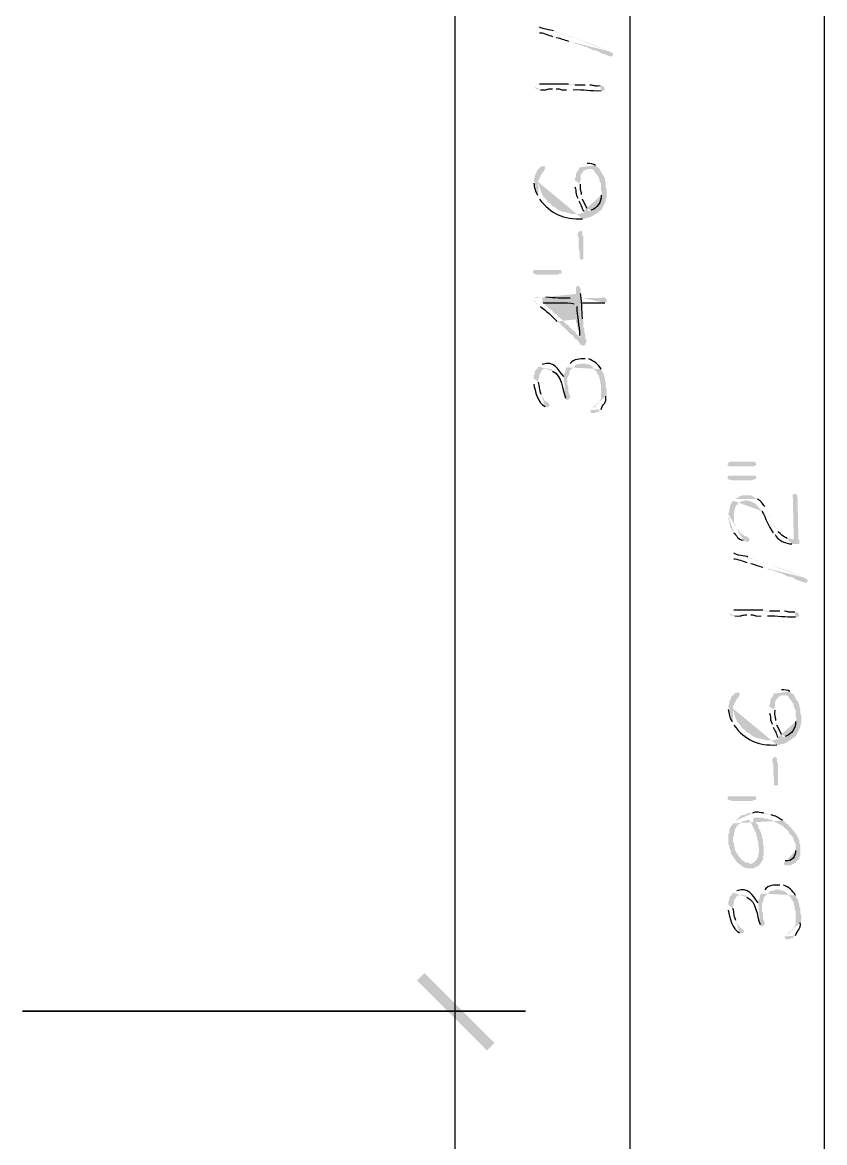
# Model space of a CAD drawing. Header units: inches. Extents: x -167 to 6071, y -6287 to -2731.
# Drawn here: x 1699.9 to 1745.7, y -5840.1 to -5776.1 of the extents above; entities that cross this region are included whole.
import ezdxf

# ---------------------------------------------------------------- set-up
doc = ezdxf.new("R2010")
doc.units = ezdxf.units.IN
doc.header["$LTSCALE"] = 96
doc.header["$MEASUREMENT"] = 0
doc.layers.add('PDF_Geometry', color=7, linetype='Continuous', true_color=0x4a4a4a)
doc.layers.add('PDF_Solid Fills', color=7, linetype='Continuous')

msp = doc.modelspace()

# ---------------------------------------------------------------- hatches: boundary and pattern name
at = {"layer": 'PDF_Solid Fills', "true_color": 0x4a4a4a, "transparency": 33554559}
h = msp.add_hatch(color=251, dxfattribs=at)
h.paths.add_polyline_path([(1729.13, -5776.575), (1729.183, -5776.629), (1729.29, -5776.682), (1729.397, -5776.735)], flags=0)
h.paths.add_polyline_path([(1730.143, -5776.949), (1730.25, -5776.949), (1730.357, -5777.002)], flags=0)
h.paths.add_polyline_path([(1731.05, -5777.215), (1731.157, -5777.215), (1731.263, -5777.269), (1731.477, -5777.375), (1731.583, -5777.375), (1731.69, -5777.429), (1731.85, -5777.482), (1731.957, -5777.535), (1732.063, -5777.535), (1732.17, -5777.589), (1732.383, -5777.695), (1732.49, -5777.749), (1732.597, -5777.749), (1732.757, -5777.802), (1732.917, -5777.909), (1733.237, -5778.015), (1733.343, -5778.069), (1733.45, -5778.069), (1733.45, -5778.122), (1733.557, -5778.069), (1733.61, -5777.962), (1733.557, -5777.909), (1733.557, -5777.855), (1733.45, -5777.855), (1733.397, -5777.802)], flags=0)
h.paths.add_polyline_path([(1733.397, -5777.802, 0.021662), (1731.423, -5777.055)], flags=0)
h.paths.add_polyline_path([(1731.423, -5777.055), (1731.317, -5777.002), (1731.157, -5776.949), (1731.05, -5776.949), (1730.837, -5776.842), (1730.73, -5776.842), (1730.623, -5776.789), (1730.517, -5776.735), (1730.41, -5776.735), (1730.303, -5776.682), (1730.197, -5776.629)], flags=0)
h.paths.add_polyline_path([(1729.397, -5776.415), (1729.29, -5776.415), (1729.183, -5776.469)], flags=0)
h = msp.add_hatch(color=251, dxfattribs=at)
h.paths.add_polyline_path([(1729.13, -5779.829), (1729.183, -5779.935), (1729.343, -5779.989), (1729.45, -5779.989)], flags=0)
h.paths.add_polyline_path([(1730.143, -5779.935), (1730.357, -5779.935)], flags=0)
h.paths.add_polyline_path([(1730.943, -5779.989), (1731.317, -5779.989)], flags=0)
h.paths.add_polyline_path([(1732.917, -5780.042), (1733.077, -5780.042), (1733.13, -5779.935), (1733.077, -5779.829), (1733.023, -5779.775), (1732.863, -5779.775)], flags=0)
h.paths.add_polyline_path([(1732.277, -5779.722), (1732.01, -5779.722)], flags=0)
h.paths.add_polyline_path([(1731.423, -5779.722), (1731.157, -5779.722), (1731.05, -5779.669)], flags=0)
h.paths.add_polyline_path([(1729.397, -5779.669), (1729.29, -5779.669), (1729.183, -5779.722)], flags=0)
h = msp.add_hatch(color=251, dxfattribs=at)
h.paths.add_polyline_path([(1729.077, -5785.269), (1729.077, -5785.322)], flags=0)
h.paths.add_polyline_path([(1729.29, -5786.015), (1729.343, -5786.122), (1729.343, -5785.162), (1729.397, -5785.055), (1729.45, -5784.949), (1729.557, -5784.735), (1729.663, -5784.629), (1729.663, -5784.575), (1729.717, -5784.522), (1729.717, -5784.362), (1729.503, -5784.362), (1729.45, -5784.415), (1729.237, -5784.629), (1729.237, -5784.682), (1729.13, -5784.895), (1729.13, -5785.002), (1729.077, -5785.109)], flags=0)
h = msp.add_hatch(color=251, dxfattribs=at)
h.paths.add_polyline_path([(1731.423, -5785.322), (1731.423, -5785.535)], flags=0)
h.paths.add_polyline_path([(1731.583, -5786.175), (1731.583, -5786.229), (1731.637, -5786.335)], flags=0)
h.paths.add_polyline_path([(1731.903, -5786.922), (1731.957, -5787.029), (1731.957, -5787.349), (1732.117, -5787.295), (1732.223, -5787.295), (1732.33, -5787.242), (1732.543, -5787.135), (1732.597, -5787.082), (1732.703, -5787.029), (1732.81, -5786.922), (1732.917, -5786.869), (1732.97, -5786.762), (1732.97, -5785.855), (1732.917, -5786.015)], flags=0)
h.paths.add_polyline_path([(1732.33, -5786.869), (1732.223, -5786.922), (1732.17, -5786.869), (1732.117, -5786.762)], flags=0)
h.paths.add_polyline_path([(1731.85, -5786.229), (1731.85, -5786.122), (1731.797, -5785.962)], flags=0)
h.paths.add_polyline_path([(1731.743, -5785.375), (1731.69, -5785.269), (1731.69, -5784.415), (1731.637, -5784.522), (1731.583, -5784.629), (1731.53, -5784.682), (1731.477, -5784.789), (1731.477, -5784.949), (1731.423, -5785.055), (1731.423, -5785.162)], flags=0)
h = msp.add_hatch(color=251, dxfattribs=at)
h.paths.add_polyline_path([(1731.69, -5784.415), (1731.69, -5785.269), (1731.743, -5785.162), (1731.743, -5784.895), (1731.797, -5784.789), (1731.85, -5784.735), (1731.903, -5784.629), (1732.01, -5784.575), (1732.117, -5784.522), (1732.383, -5784.522), (1732.49, -5784.575), (1732.543, -5784.682), (1732.65, -5784.789), (1732.703, -5784.895), (1732.757, -5784.949), (1732.81, -5785.055), (1732.81, -5785.162), (1732.863, -5785.269), (1732.917, -5785.375), (1732.917, -5785.749), (1732.97, -5785.855), (1732.97, -5786.762), (1733.023, -5786.655), (1733.183, -5786.335), (1733.183, -5786.229), (1733.237, -5786.122), (1733.237, -5785.695), (1733.183, -5785.535), (1733.183, -5785.322), (1733.13, -5785.162), (1733.13, -5785.055), (1733.023, -5784.842), (1732.97, -5784.789), (1732.917, -5784.682), (1732.863, -5784.575), (1732.81, -5784.469), (1732.703, -5784.415), (1732.597, -5784.309)], flags=0)
h.paths.add_polyline_path([(1732.117, -5784.202), (1732.01, -5784.255), (1731.903, -5784.255), (1731.797, -5784.309)], flags=0)
h = msp.add_hatch(color=251, dxfattribs=at)
h.paths.add_polyline_path([(1729.343, -5786.122), (1729.397, -5786.229)], flags=0)
h.paths.add_polyline_path([(1731.85, -5787.349), (1731.957, -5787.349), (1731.957, -5787.029), (1731.797, -5787.029), (1731.69, -5787.082), (1731.21, -5787.082), (1731.103, -5787.029), (1730.997, -5787.029), (1730.89, -5786.975), (1730.73, -5786.975), (1730.623, -5786.922), (1730.41, -5786.815), (1730.303, -5786.709), (1730.197, -5786.655), (1730.09, -5786.602), (1730.037, -5786.495), (1729.93, -5786.442), (1729.823, -5786.335), (1729.77, -5786.229), (1729.61, -5786.069), (1729.557, -5785.962), (1729.503, -5785.855), (1729.45, -5785.695), (1729.397, -5785.589), (1729.397, -5785.482), (1729.343, -5785.375), (1729.343, -5785.269)], flags=0)
for points in [[(1731.583, -5788.202), (1731.583, -5788.309), (1731.637, -5788.415), (1731.637, -5789.109), (1731.69, -5789.215), (1731.69, -5789.642), (1731.797, -5789.695), (1731.903, -5789.642), (1731.903, -5788.362), (1731.85, -5788.309), (1731.85, -5788.149), (1731.797, -5788.042), (1731.743, -5788.042), (1731.637, -5788.095)], [(1729.29, -5790.282), (1730.623, -5790.282), (1730.677, -5790.389), (1730.623, -5790.495), (1730.517, -5790.495), (1730.463, -5790.549), (1729.29, -5790.549), (1729.13, -5790.495), (1729.077, -5790.495), (1729.023, -5790.389), (1729.077, -5790.282)], [(1740.117, -5801.375), (1740.223, -5801.482), (1741.61, -5801.482), (1741.717, -5801.429), (1741.77, -5801.375), (1741.717, -5801.269), (1741.663, -5801.215), (1740.277, -5801.215), (1740.17, -5801.269)], [(1740.117, -5802.122), (1740.17, -5802.229), (1740.223, -5802.229), (1740.383, -5802.282), (1741.557, -5802.282), (1741.61, -5802.229), (1741.717, -5802.229), (1741.77, -5802.122), (1741.717, -5802.015), (1740.17, -5802.015)], [(1743.85, -5803.189), (1743.903, -5805.642), (1743.903, -5805.909), (1744.223, -5805.909), (1744.223, -5805.695), (1744.17, -5805.642), (1744.117, -5803.242), (1744.117, -5803.189), (1744.063, -5803.082), (1744.01, -5803.029), (1743.903, -5803.082), (1743.85, -5803.082)], [(1742.677, -5818.229), (1742.677, -5818.335), (1742.73, -5818.442), (1742.73, -5819.135), (1742.783, -5819.242), (1742.783, -5819.669), (1742.89, -5819.722), (1742.997, -5819.669), (1742.997, -5818.389), (1742.943, -5818.335), (1742.943, -5818.175), (1742.89, -5818.069), (1742.837, -5818.069), (1742.73, -5818.122)], [(1740.383, -5820.309), (1741.717, -5820.309), (1741.77, -5820.415), (1741.717, -5820.522), (1741.61, -5820.522), (1741.557, -5820.575), (1740.383, -5820.575), (1740.223, -5820.522), (1740.17, -5820.522), (1740.117, -5820.415), (1740.17, -5820.309)], [(1741.557, -5822.015), (1741.77, -5822.442), (1741.77, -5822.549), (1741.823, -5822.655), (1741.823, -5822.762), (1741.877, -5822.922), (1741.877, -5823.135), (1741.93, -5823.242), (1741.93, -5824.255), (1741.983, -5824.149), (1742.037, -5824.095), (1742.09, -5823.989), (1742.143, -5823.935), (1742.143, -5823.775), (1742.197, -5823.669), (1742.197, -5823.135), (1742.143, -5823.029), (1742.143, -5822.762), (1742.09, -5822.655), (1742.09, -5822.549), (1742.037, -5822.442), (1742.037, -5822.389), (1741.93, -5822.175), (1741.877, -5822.069), (1741.877, -5821.962), (1741.77, -5821.855), (1741.663, -5821.642), (1741.61, -5821.589)], [(1740.17, -5822.762), (1740.17, -5823.029), (1740.223, -5823.135), (1740.223, -5823.242), (1740.33, -5823.455), (1740.33, -5823.615), (1740.437, -5823.722), (1740.49, -5823.829), (1740.543, -5823.882), (1740.597, -5823.989), (1740.757, -5824.149), (1740.863, -5824.202), (1740.97, -5824.309), (1741.077, -5824.362), (1741.237, -5824.415), (1741.61, -5824.415), (1741.717, -5824.362), (1741.93, -5824.255), (1741.93, -5823.349), (1741.93, -5823.509), (1741.877, -5823.615), (1741.877, -5823.722), (1741.823, -5823.829), (1741.77, -5823.935), (1741.61, -5824.095), (1741.503, -5824.149), (1741.397, -5824.149), (1741.29, -5824.095), (1741.183, -5824.095), (1741.023, -5823.989), (1740.917, -5823.935), (1740.863, -5823.829), (1740.757, -5823.722), (1740.703, -5823.615), (1740.65, -5823.562), (1740.597, -5823.455), (1740.543, -5823.349), (1740.543, -5823.242), (1740.49, -5823.135), (1740.49, -5822.975), (1740.437, -5822.869), (1740.437, -5821.855), (1740.383, -5821.962), (1740.33, -5822.015), (1740.223, -5822.229), (1740.223, -5822.389), (1740.17, -5822.495), (1740.17, -5822.602)]]:
    msp.add_hatch(color=251, dxfattribs=at).paths.add_polyline_path(points)
h = msp.add_hatch(color=251, dxfattribs=at)
h.paths.add_polyline_path([(1729.077, -5791.989), (1729.13, -5792.095), (1729.237, -5792.149), (1729.237, -5792.202), (1729.343, -5792.255), (1729.45, -5792.362)], flags=0)
h.paths.add_polyline_path([(1730.41, -5793.215), (1730.517, -5793.269), (1730.623, -5793.375), (1730.677, -5793.482), (1730.783, -5793.535), (1730.943, -5793.695), (1731.05, -5793.802), (1731.103, -5793.855), (1731.21, -5793.962), (1731.317, -5794.015), (1731.37, -5794.122), (1731.477, -5794.229), (1731.583, -5794.282), (1731.637, -5794.389), (1731.69, -5794.442), (1731.743, -5794.549), (1731.797, -5794.549), (1731.903, -5794.602), (1732.01, -5794.549), (1732.063, -5794.389), (1732.063, -5794.229), (1732.01, -5794.175), (1732.01, -5793.962), (1731.957, -5793.855), (1731.957, -5793.642), (1731.903, -5793.535), (1731.903, -5793.162), (1731.85, -5793.055)], flags=0)
h.paths.add_polyline_path([(1731.743, -5791.615), (1731.743, -5791.349), (1731.743, -5794.122), (1731.69, -5794.122), (1731.637, -5794.015), (1731.53, -5793.962), (1731.477, -5793.855), (1731.37, -5793.749), (1731.263, -5793.695), (1731.21, -5793.589), (1731.103, -5793.535), (1731.05, -5793.429), (1730.943, -5793.375), (1730.783, -5793.215), (1730.57, -5793.002), (1730.463, -5792.949), (1730.41, -5792.842), (1730.303, -5792.789), (1730.197, -5792.682), (1730.143, -5792.629), (1730.037, -5792.522), (1729.93, -5792.469), (1729.823, -5792.362), (1729.77, -5792.309), (1729.663, -5792.202), (1729.557, -5792.149), (1729.557, -5791.829), (1729.13, -5791.829), (1729.13, -5791.882)], flags=0)
h = msp.add_hatch(color=251, dxfattribs=at)
h.paths.add_polyline_path([(1729.557, -5791.829), (1729.557, -5792.149), (1729.61, -5792.149)], flags=0)
h.paths.add_polyline_path([(1731.37, -5792.202), (1731.53, -5792.202), (1731.53, -5792.362)], flags=0)
h.paths.add_polyline_path([(1731.69, -5794.015), (1731.743, -5794.122), (1731.743, -5791.349), (1731.69, -5791.242), (1731.637, -5791.189), (1731.583, -5791.189), (1731.477, -5791.242), (1731.477, -5791.882), (1731.157, -5791.882)], flags=0)
h.paths.add_polyline_path([(1729.77, -5791.829), (1729.663, -5791.829)], flags=0)
h = msp.add_hatch(color=251, dxfattribs=at)
h.paths.add_polyline_path([(1731.797, -5791.882), (1731.797, -5792.149), (1731.85, -5792.149)], flags=0)
h.paths.add_polyline_path([(1733.13, -5792.149), (1733.237, -5792.095), (1733.237, -5791.989), (1733.183, -5791.882), (1733.023, -5791.829), (1732.917, -5791.882), (1731.903, -5791.882)], flags=0)
h = msp.add_hatch(color=251, dxfattribs=at)
h.paths.add_polyline_path([(1730.943, -5795.829), (1730.997, -5796.629), (1730.997, -5796.415), (1731.103, -5796.202), (1731.103, -5796.095), (1731.157, -5795.989), (1731.263, -5795.882), (1731.37, -5795.829), (1731.423, -5795.722), (1731.53, -5795.669), (1731.637, -5795.669), (1731.743, -5795.615), (1732.01, -5795.615), (1732.117, -5795.669), (1732.223, -5795.669), (1732.33, -5795.722), (1732.383, -5795.775), (1732.49, -5795.882), (1732.543, -5795.989), (1732.65, -5796.042), (1732.65, -5796.095), (1732.703, -5796.202), (1732.757, -5796.255), (1732.81, -5796.362), (1732.81, -5796.469), (1732.863, -5796.575), (1732.863, -5796.735), (1732.917, -5796.842), (1732.917, -5797.215), (1732.97, -5796.042), (1732.917, -5795.935)], flags=0)
h.paths.add_polyline_path([(1732.223, -5795.349), (1732.01, -5795.349)], flags=0)
h.paths.add_polyline_path([(1731.157, -5795.615), (1731.103, -5795.669), (1731.05, -5795.722)], flags=0)
h = msp.add_hatch(color=251, dxfattribs=at)
h.paths.add_polyline_path([(1729.077, -5796.629), (1729.077, -5796.789)], flags=0)
h.paths.add_polyline_path([(1729.717, -5798.069), (1729.823, -5798.122), (1729.93, -5798.069), (1729.983, -5798.015), (1729.983, -5797.962), (1729.877, -5797.855), (1729.823, -5797.802), (1729.717, -5797.749), (1729.663, -5797.642), (1729.61, -5797.589), (1729.503, -5797.375)], flags=0)
h.paths.add_polyline_path([(1729.343, -5796.682), (1729.343, -5795.775), (1729.29, -5795.882), (1729.183, -5795.989), (1729.13, -5796.095), (1729.13, -5796.202), (1729.077, -5796.309), (1729.077, -5796.469)], flags=0)
h = msp.add_hatch(color=251, dxfattribs=at)
h.paths.add_polyline_path([(1729.343, -5795.775), (1729.343, -5796.575), (1729.343, -5796.522), (1729.397, -5796.362), (1729.397, -5796.255), (1729.45, -5796.149), (1729.503, -5796.095), (1729.503, -5796.042), (1729.61, -5795.935), (1729.717, -5795.935), (1729.823, -5795.882), (1729.877, -5795.882), (1729.983, -5795.935), (1730.09, -5795.935), (1730.143, -5796.042)], flags=0)
h.paths.add_polyline_path([(1730.89, -5797.589), (1730.943, -5797.695), (1730.997, -5797.695), (1731.103, -5797.642), (1731.157, -5797.535), (1731.157, -5797.482), (1731.103, -5797.375), (1731.05, -5797.215), (1731.05, -5796.949), (1730.997, -5796.842), (1730.997, -5796.629), (1730.943, -5795.829), (1730.89, -5795.935), (1730.89, -5796.042), (1730.783, -5796.255), (1730.783, -5796.415), (1730.783, -5796.362)], flags=0)
h.paths.add_polyline_path([(1729.557, -5795.669), (1729.45, -5795.722)], flags=0)
h = msp.add_hatch(color=251, dxfattribs=at)
h.paths.add_polyline_path([(1732.277, -5798.282), (1732.33, -5798.389), (1732.33, -5798.442), (1732.543, -5798.442), (1732.65, -5798.389), (1732.757, -5798.389), (1732.81, -5798.282), (1732.917, -5798.229)], flags=0)
h.paths.add_polyline_path([(1733.183, -5797.482), (1733.237, -5797.375), (1733.237, -5797.055), (1733.183, -5796.949), (1733.183, -5796.682), (1733.13, -5796.575), (1733.13, -5796.469), (1733.077, -5796.309), (1733.077, -5796.202), (1733.023, -5796.149), (1732.97, -5796.042), (1732.917, -5797.215), (1732.917, -5797.589), (1732.863, -5797.695), (1732.81, -5797.802), (1732.757, -5797.909), (1732.65, -5797.962), (1732.597, -5798.069), (1732.49, -5798.122), (1732.437, -5798.122), (1732.33, -5798.229)], flags=0)
h = msp.add_hatch(color=251, dxfattribs=at)
h.paths.add_polyline_path([(1740.49, -5803.455), (1740.49, -5804.309), (1740.49, -5804.095), (1740.543, -5803.989), (1740.543, -5803.882), (1740.597, -5803.775), (1740.65, -5803.669), (1740.703, -5803.669), (1740.757, -5803.562), (1740.863, -5803.509), (1740.97, -5803.455), (1741.077, -5803.455), (1741.183, -5803.402), (1741.29, -5803.455), (1741.397, -5803.455), (1741.503, -5803.509), (1741.61, -5803.562), (1741.663, -5803.562), (1741.77, -5803.669), (1741.823, -5803.722), (1741.93, -5803.829), (1741.983, -5803.935), (1742.037, -5803.935), (1742.09, -5804.042)], flags=0)
h.paths.add_polyline_path([(1742.73, -5805.269), (1742.73, -5805.322), (1742.837, -5805.375)], flags=0)
h.paths.add_polyline_path([(1743.797, -5805.909), (1743.903, -5805.909), (1743.903, -5805.642), (1743.797, -5805.642), (1743.637, -5805.589), (1743.53, -5805.589)], flags=0)
h.paths.add_polyline_path([(1742.997, -5805.215), (1742.89, -5805.002), (1742.783, -5804.895), (1742.783, -5804.789), (1742.73, -5804.682), (1742.677, -5804.575), (1742.623, -5804.522), (1742.57, -5804.362), (1742.517, -5804.255), (1742.41, -5804.095), (1742.357, -5803.989), (1742.303, -5803.882), (1742.25, -5803.775)], flags=0)
h.paths.add_polyline_path([(1741.823, -5803.349), (1741.717, -5803.295), (1741.663, -5803.242), (1741.557, -5803.189), (1741.45, -5803.135), (1740.97, -5803.135), (1740.81, -5803.189), (1740.757, -5803.242), (1740.65, -5803.295), (1740.543, -5803.349)], flags=0)
h = msp.add_hatch(color=251, dxfattribs=at)
h.paths.add_polyline_path([(1740.17, -5804.309), (1740.17, -5804.469), (1740.223, -5804.629), (1740.223, -5804.735), (1740.277, -5804.842), (1740.277, -5804.949), (1740.33, -5805.002), (1740.437, -5805.215), (1740.49, -5805.269)], flags=0)
h.paths.add_polyline_path([(1741.023, -5805.695), (1741.13, -5805.749), (1741.237, -5805.802), (1741.343, -5805.749), (1741.397, -5805.642), (1741.343, -5805.589), (1741.237, -5805.482), (1741.183, -5805.482), (1741.077, -5805.429), (1741.023, -5805.375), (1740.97, -5805.375), (1740.917, -5805.322), (1740.81, -5805.215), (1740.757, -5805.109), (1740.65, -5805.055), (1740.597, -5804.949), (1740.597, -5804.895), (1740.543, -5804.789), (1740.49, -5804.682), (1740.49, -5803.455), (1740.383, -5803.509), (1740.277, -5803.722), (1740.277, -5803.829), (1740.223, -5803.935), (1740.223, -5804.042), (1740.17, -5804.202)], flags=0)
h = msp.add_hatch(color=251, dxfattribs=at)
h.paths.add_polyline_path([(1740.223, -5806.602), (1740.277, -5806.655), (1740.383, -5806.709), (1740.49, -5806.762)], flags=0)
h.paths.add_polyline_path([(1741.237, -5806.975), (1741.343, -5806.975), (1741.45, -5807.029)], flags=0)
h.paths.add_polyline_path([(1742.143, -5807.242), (1742.25, -5807.242), (1742.357, -5807.295), (1742.57, -5807.402), (1742.677, -5807.402), (1742.783, -5807.455), (1742.943, -5807.509), (1743.05, -5807.562), (1743.157, -5807.562), (1743.263, -5807.615), (1743.477, -5807.722), (1743.583, -5807.775), (1743.69, -5807.775), (1743.85, -5807.829), (1744.01, -5807.935), (1744.33, -5808.042), (1744.437, -5808.095), (1744.543, -5808.095), (1744.543, -5808.149), (1744.65, -5808.095), (1744.703, -5807.989), (1744.65, -5807.935), (1744.65, -5807.882), (1744.543, -5807.882), (1744.49, -5807.829)], flags=0)
h.paths.add_polyline_path([(1744.49, -5807.829, 0.021366), (1742.517, -5807.082)], flags=0)
h.paths.add_polyline_path([(1742.517, -5807.082), (1742.41, -5807.029), (1742.25, -5806.975), (1742.143, -5806.975), (1741.93, -5806.869), (1741.823, -5806.869), (1741.717, -5806.815), (1741.61, -5806.762), (1741.503, -5806.762), (1741.29, -5806.655)], flags=0)
h.paths.add_polyline_path([(1740.49, -5806.442), (1740.383, -5806.442), (1740.277, -5806.495)], flags=0)
h = msp.add_hatch(color=251, dxfattribs=at)
h.paths.add_polyline_path([(1740.223, -5809.855), (1740.277, -5809.962), (1740.437, -5810.015), (1740.543, -5810.015)], flags=0)
h.paths.add_polyline_path([(1741.237, -5809.962), (1741.45, -5809.962)], flags=0)
h.paths.add_polyline_path([(1742.037, -5810.015), (1742.41, -5810.015)], flags=0)
h.paths.add_polyline_path([(1744.01, -5810.069), (1744.17, -5810.069), (1744.223, -5809.962), (1744.17, -5809.855), (1744.117, -5809.802), (1743.957, -5809.802)], flags=0)
h.paths.add_polyline_path([(1743.37, -5809.749), (1743.103, -5809.749)], flags=0)
h.paths.add_polyline_path([(1742.517, -5809.749), (1742.25, -5809.749), (1742.143, -5809.695)], flags=0)
h.paths.add_polyline_path([(1740.49, -5809.695), (1740.383, -5809.695), (1740.277, -5809.749)], flags=0)
h = msp.add_hatch(color=251, dxfattribs=at)
h.paths.add_polyline_path([(1740.17, -5815.295), (1740.17, -5815.349)], flags=0)
h.paths.add_polyline_path([(1740.383, -5816.042), (1740.437, -5816.149), (1740.437, -5815.189), (1740.49, -5815.082), (1740.543, -5814.975), (1740.597, -5814.869), (1740.65, -5814.762), (1740.757, -5814.655), (1740.757, -5814.602), (1740.81, -5814.549), (1740.81, -5814.389), (1740.597, -5814.389), (1740.543, -5814.442), (1740.437, -5814.549), (1740.33, -5814.655), (1740.33, -5814.709), (1740.223, -5814.922), (1740.223, -5815.029), (1740.17, -5815.135)], flags=0)
h = msp.add_hatch(color=251, dxfattribs=at)
h.paths.add_polyline_path([(1742.517, -5815.349), (1742.517, -5815.562)], flags=0)
h.paths.add_polyline_path([(1742.677, -5816.202), (1742.677, -5816.255), (1742.73, -5816.362)], flags=0)
h.paths.add_polyline_path([(1742.997, -5816.949), (1743.05, -5817.055), (1743.05, -5817.375), (1743.21, -5817.322), (1743.317, -5817.322), (1743.53, -5817.215), (1743.637, -5817.162), (1743.69, -5817.109), (1743.797, -5817.055), (1743.903, -5816.949), (1744.01, -5816.895), (1744.063, -5816.789), (1744.063, -5815.882), (1744.01, -5816.042)], flags=0)
h.paths.add_polyline_path([(1743.423, -5816.895), (1743.317, -5816.949), (1743.263, -5816.895), (1743.21, -5816.789)], flags=0)
h.paths.add_polyline_path([(1742.943, -5816.255), (1742.943, -5816.149), (1742.89, -5815.989)], flags=0)
h.paths.add_polyline_path([(1742.837, -5815.402), (1742.783, -5815.295), (1742.783, -5814.442), (1742.73, -5814.549), (1742.677, -5814.655), (1742.623, -5814.709), (1742.57, -5814.815), (1742.57, -5814.975), (1742.517, -5815.082), (1742.517, -5815.189)], flags=0)
h = msp.add_hatch(color=251, dxfattribs=at)
h.paths.add_polyline_path([(1742.783, -5814.442), (1742.783, -5815.295), (1742.837, -5815.189), (1742.837, -5814.922), (1742.89, -5814.815), (1742.943, -5814.762), (1742.997, -5814.655), (1743.103, -5814.602), (1743.21, -5814.549), (1743.477, -5814.549), (1743.583, -5814.602), (1743.637, -5814.709), (1743.743, -5814.815), (1743.797, -5814.922), (1743.85, -5814.975), (1743.903, -5815.082), (1743.903, -5815.189), (1743.957, -5815.295), (1744.01, -5815.402), (1744.01, -5815.775), (1744.063, -5815.882), (1744.063, -5816.789), (1744.117, -5816.682), (1744.223, -5816.469), (1744.277, -5816.362), (1744.277, -5816.255), (1744.33, -5816.149), (1744.33, -5815.722), (1744.277, -5815.562), (1744.277, -5815.349), (1744.223, -5815.189), (1744.223, -5815.082), (1744.117, -5814.869), (1744.063, -5814.815), (1744.01, -5814.709), (1743.957, -5814.602), (1743.903, -5814.495), (1743.797, -5814.442), (1743.69, -5814.335)], flags=0)
h.paths.add_polyline_path([(1743.21, -5814.229), (1743.103, -5814.282), (1742.997, -5814.282), (1742.89, -5814.335)], flags=0)
h = msp.add_hatch(color=251, dxfattribs=at)
h.paths.add_polyline_path([(1740.437, -5816.149), (1740.49, -5816.255)], flags=0)
h.paths.add_polyline_path([(1742.943, -5817.375), (1743.05, -5817.375), (1743.05, -5817.055), (1742.89, -5817.055), (1742.783, -5817.109), (1742.303, -5817.109), (1742.197, -5817.055), (1742.09, -5817.055), (1741.983, -5817.002), (1741.823, -5817.002), (1741.717, -5816.949), (1741.503, -5816.842), (1741.397, -5816.735), (1741.29, -5816.682), (1741.183, -5816.629), (1741.13, -5816.522), (1741.023, -5816.469), (1740.917, -5816.362), (1740.863, -5816.255), (1740.703, -5816.095), (1740.597, -5815.882), (1740.543, -5815.722), (1740.49, -5815.615), (1740.49, -5815.509), (1740.437, -5815.402), (1740.437, -5815.295)], flags=0)
h = msp.add_hatch(color=251, dxfattribs=at)
h.paths.add_polyline_path([(1740.437, -5821.855), (1740.437, -5822.762), (1740.437, -5822.655), (1740.49, -5822.549), (1740.49, -5822.442), (1740.543, -5822.335), (1740.543, -5822.229), (1740.597, -5822.122), (1740.65, -5822.015), (1740.757, -5821.909), (1740.863, -5821.855), (1740.97, -5821.749), (1741.077, -5821.695), (1741.183, -5821.695), (1741.29, -5821.642), (1741.397, -5821.695), (1741.45, -5821.802), (1741.557, -5822.015), (1741.61, -5821.589), (1741.61, -5821.535), (1742.143, -5821.535), (1742.25, -5821.589), (1742.41, -5821.589), (1742.517, -5821.642), (1742.623, -5821.642), (1742.73, -5821.695), (1742.783, -5821.749), (1742.89, -5821.802), (1742.997, -5821.855), (1743.103, -5821.909), (1743.317, -5822.015), (1743.37, -5822.122), (1743.477, -5822.175), (1743.583, -5822.282), (1743.637, -5822.389), (1743.69, -5822.495), (1743.797, -5822.549), (1743.903, -5822.762), (1743.903, -5822.815), (1743.957, -5822.922), (1744.01, -5823.029), (1744.01, -5823.402), (1744.063, -5822.495), (1744.01, -5822.442), (1743.957, -5822.335), (1743.797, -5822.175), (1743.743, -5822.069), (1743.637, -5822.015), (1743.583, -5821.909), (1743.477, -5821.855), (1743.37, -5821.749), (1743.263, -5821.695)], flags=0)
h.paths.add_polyline_path([(1742.623, -5821.375), (1742.57, -5821.322), (1742.463, -5821.322), (1742.357, -5821.269), (1742.197, -5821.269)], flags=0)
h.paths.add_polyline_path([(1741.557, -5821.269), (1741.29, -5821.269), (1741.077, -5821.375), (1740.97, -5821.375), (1740.863, -5821.429), (1740.597, -5821.695), (1740.49, -5821.749)], flags=0)
h = msp.add_hatch(color=251, dxfattribs=at)
h.paths.add_polyline_path([(1743.317, -5824.149), (1743.423, -5824.255), (1743.69, -5824.255), (1743.903, -5824.149), (1744.01, -5824.095), (1744.063, -5824.042), (1744.117, -5823.935), (1744.223, -5823.882), (1744.223, -5823.775), (1744.277, -5823.669), (1744.277, -5823.082), (1744.223, -5822.975), (1744.223, -5822.815), (1744.117, -5822.602), (1744.063, -5822.495), (1744.01, -5823.402)], flags=0)
h.paths.add_polyline_path([(1743.423, -5823.989), (1743.317, -5824.042)], flags=0)
h = msp.add_hatch(color=251, dxfattribs=at)
h.paths.add_polyline_path([(1742.037, -5825.855), (1742.09, -5826.655), (1742.09, -5826.442), (1742.197, -5826.229), (1742.197, -5826.122), (1742.25, -5826.015), (1742.357, -5825.909), (1742.463, -5825.855), (1742.517, -5825.749), (1742.623, -5825.695), (1742.73, -5825.695), (1742.837, -5825.642), (1743.103, -5825.642), (1743.21, -5825.695), (1743.317, -5825.695), (1743.423, -5825.749), (1743.477, -5825.802), (1743.583, -5825.909), (1743.637, -5826.015), (1743.743, -5826.069), (1743.743, -5826.122), (1743.797, -5826.229), (1743.85, -5826.282), (1743.903, -5826.389), (1743.903, -5826.495), (1743.957, -5826.602), (1743.957, -5826.762), (1744.01, -5826.869), (1744.01, -5827.242), (1744.063, -5826.069), (1744.01, -5825.962)], flags=0)
h.paths.add_polyline_path([(1743.317, -5825.375), (1743.103, -5825.375)], flags=0)
h.paths.add_polyline_path([(1742.25, -5825.642), (1742.197, -5825.695), (1742.143, -5825.749)], flags=0)
h = msp.add_hatch(color=251, dxfattribs=at)
h.paths.add_polyline_path([(1740.17, -5826.655), (1740.17, -5826.815)], flags=0)
h.paths.add_polyline_path([(1740.81, -5828.095), (1740.917, -5828.149), (1741.023, -5828.095), (1741.077, -5828.042), (1741.077, -5827.989), (1740.97, -5827.882), (1740.917, -5827.829), (1740.81, -5827.775), (1740.757, -5827.669), (1740.703, -5827.615), (1740.597, -5827.402)], flags=0)
h.paths.add_polyline_path([(1740.437, -5826.709), (1740.437, -5825.802), (1740.383, -5825.909), (1740.277, -5826.015), (1740.223, -5826.122), (1740.223, -5826.229), (1740.17, -5826.335), (1740.17, -5826.495)], flags=0)
h = msp.add_hatch(color=251, dxfattribs=at)
h.paths.add_polyline_path([(1740.437, -5825.802), (1740.437, -5826.602), (1740.437, -5826.549), (1740.49, -5826.389), (1740.49, -5826.282), (1740.543, -5826.175), (1740.597, -5826.122), (1740.597, -5826.069), (1740.703, -5825.962), (1740.81, -5825.962), (1740.917, -5825.909), (1740.97, -5825.909), (1741.077, -5825.962), (1741.183, -5825.962), (1741.237, -5826.069)], flags=0)
h.paths.add_polyline_path([(1741.983, -5827.615), (1742.037, -5827.722), (1742.09, -5827.722), (1742.197, -5827.669), (1742.25, -5827.562), (1742.25, -5827.509), (1742.197, -5827.402), (1742.143, -5827.242), (1742.143, -5826.975), (1742.09, -5826.869), (1742.09, -5826.655), (1742.037, -5825.855), (1741.983, -5825.962), (1741.983, -5826.069), (1741.93, -5826.175), (1741.877, -5826.282), (1741.877, -5826.442), (1741.877, -5826.389)], flags=0)
h.paths.add_polyline_path([(1740.65, -5825.695), (1740.543, -5825.749)], flags=0)
h = msp.add_hatch(color=251, dxfattribs=at)
h.paths.add_polyline_path([(1743.37, -5828.309), (1743.423, -5828.415), (1743.423, -5828.469), (1743.637, -5828.469), (1743.743, -5828.415), (1743.85, -5828.415), (1743.903, -5828.309), (1744.01, -5828.255)], flags=0)
h.paths.add_polyline_path([(1744.277, -5827.509), (1744.33, -5827.402), (1744.33, -5827.082), (1744.277, -5826.975), (1744.277, -5826.709), (1744.223, -5826.602), (1744.223, -5826.495), (1744.17, -5826.335), (1744.17, -5826.229), (1744.117, -5826.175), (1744.063, -5826.069), (1744.01, -5827.242), (1744.01, -5827.615), (1743.957, -5827.722), (1743.85, -5827.935), (1743.743, -5827.989), (1743.69, -5828.095), (1743.583, -5828.149), (1743.53, -5828.149), (1743.423, -5828.255)], flags=0)

# ---------------------------------------------------------------- linework, layer by layer
at = {"layer": 'PDF_Geometry'}
for points in [[(1724.597, -5992.095), (1724.597, -5832.575), (1724.597, -5577.589)], [(1734.57, -6052.042), (1734.57, -5992.095), (1734.57, -5577.589)], [(1745.663, -6100.042), (1745.663, -6052.042), (1745.663, -5577.589)]]:
    msp.add_lwpolyline(points, dxfattribs=at)
msp.add_lwpolyline([(1728.597, -5832.575), (1699.903, -5832.575)], close=True, dxfattribs=at)
for points in [[(1730.197, -5776.629), (1730.057, -5776.571), (1729.505, -5776.519), (1729.397, -5776.415)], [(1729.397, -5776.735), (1729.566, -5776.717), (1729.97, -5776.891), (1730.143, -5776.949)], [(1730.357, -5777.002), (1730.666, -5777.062), (1730.766, -5777.143), (1731.05, -5777.215)], [(1731.05, -5779.669), (1730.499, -5779.669), (1729.948, -5779.669), (1729.397, -5779.669)], [(1729.45, -5779.989), (1730.012, -5780.028), (1729.747, -5779.911), (1730.143, -5779.935)], [(1730.357, -5779.935), (1730.694, -5779.914), (1730.428, -5780.021), (1730.943, -5779.989)], [(1731.317, -5779.989), (1731.938, -5779.955), (1732.29, -5780.077), (1732.917, -5780.042)], [(1732.01, -5779.722), (1731.814, -5779.722), (1731.619, -5779.722), (1731.423, -5779.722)], [(1732.863, -5779.775), (1732.404, -5779.805), (1732.558, -5779.74), (1732.277, -5779.722)], [(1732.597, -5784.309), (1732.473, -5784.22), (1732.28, -5784.192), (1732.117, -5784.202)], [(1729.077, -5785.322), (1729.106, -5785.558), (1729.161, -5785.802), (1729.29, -5786.015)], [(1731.797, -5785.962), (1731.779, -5785.681), (1731.714, -5785.836), (1731.743, -5785.375)], [(1731.423, -5785.535), (1731.569, -5785.912), (1731.365, -5785.674), (1731.583, -5786.175)], [(1732.917, -5786.015), (1732.939, -5786.384), (1732.684, -5786.76), (1732.33, -5786.869)], [(1729.397, -5786.229), (1730.049, -5787.073), (1730.782, -5787.412), (1731.85, -5787.349)], [(1731.637, -5786.335), (1731.761, -5786.555), (1731.805, -5786.71), (1731.903, -5786.922)], [(1732.117, -5786.762), (1732.028, -5786.584), (1731.939, -5786.407), (1731.85, -5786.229)], [(1731.85, -5793.055), (1731.811, -5792.691), (1731.817, -5791.861), (1731.743, -5791.615)], [(1729.45, -5792.362), (1729.799, -5792.609), (1730.101, -5792.901), (1730.41, -5793.215)], [(1729.61, -5792.149), (1730.062, -5792.178), (1730.985, -5792.088), (1731.37, -5792.202)], [(1731.157, -5791.882), (1730.603, -5791.891), (1730.31, -5791.887), (1729.77, -5791.829)], [(1731.53, -5792.362), (1731.541, -5792.925), (1731.664, -5793.461), (1731.69, -5794.015)], [(1731.85, -5792.149), (1732.277, -5792.149), (1732.703, -5792.149), (1733.13, -5792.149)], [(1730.783, -5796.362), (1730.456, -5795.938), (1730.222, -5795.424), (1729.557, -5795.669)], [(1732.01, -5795.349), (1731.704, -5795.343), (1731.352, -5795.339), (1731.157, -5795.615)], [(1732.917, -5795.935), (1732.77, -5795.665), (1732.507, -5795.463), (1732.223, -5795.349)], [(1730.143, -5796.042), (1730.707, -5796.319), (1730.693, -5797.09), (1730.89, -5797.589)], [(1729.077, -5796.789), (1729.131, -5797.164), (1729.322, -5797.897), (1729.717, -5798.069)], [(1729.503, -5797.375), (1729.37, -5797.044), (1729.432, -5796.934), (1729.343, -5796.682)], [(1732.917, -5798.229), (1733, -5797.906), (1733.238, -5797.885), (1733.183, -5797.482)], [(1742.25, -5803.775), (1742.127, -5803.623), (1742.023, -5803.422), (1741.823, -5803.349)], [(1742.09, -5804.042), (1742.314, -5804.438), (1742.463, -5804.892), (1742.73, -5805.269)], [(1740.49, -5805.269), (1740.688, -5805.459), (1740.679, -5805.64), (1741.023, -5805.695)], [(1742.837, -5805.375), (1742.984, -5805.694), (1743.467, -5805.905), (1743.797, -5805.909)], [(1743.53, -5805.589), (1743.262, -5805.493), (1743.184, -5805.34), (1742.997, -5805.215)], [(1741.29, -5806.655), (1741.15, -5806.598), (1740.6, -5806.546), (1740.49, -5806.442)], [(1740.49, -5806.762), (1740.66, -5806.743), (1741.063, -5806.918), (1741.237, -5806.975)], [(1741.45, -5807.029), (1741.76, -5807.088), (1741.858, -5807.169), (1742.143, -5807.242)], [(1742.143, -5809.695), (1741.592, -5809.695), (1741.041, -5809.695), (1740.49, -5809.695)], [(1740.543, -5810.015), (1741.106, -5810.055), (1740.839, -5809.937), (1741.237, -5809.962)], [(1741.45, -5809.962), (1741.788, -5809.941), (1741.521, -5810.047), (1742.037, -5810.015)], [(1742.41, -5810.015), (1743.031, -5809.982), (1743.383, -5810.103), (1744.01, -5810.069)], [(1743.103, -5809.749), (1742.908, -5809.749), (1742.712, -5809.749), (1742.517, -5809.749)], [(1743.957, -5809.802), (1743.496, -5809.831), (1743.651, -5809.767), (1743.37, -5809.749)], [(1743.69, -5814.335), (1743.566, -5814.247), (1743.374, -5814.219), (1743.21, -5814.229)], [(1740.17, -5815.349), (1740.199, -5815.584), (1740.254, -5815.829), (1740.383, -5816.042)], [(1742.89, -5815.989), (1742.872, -5815.708), (1742.807, -5815.863), (1742.837, -5815.402)], [(1742.517, -5815.562), (1742.662, -5815.939), (1742.458, -5815.701), (1742.677, -5816.202)], [(1744.01, -5816.042), (1744.032, -5816.411), (1743.777, -5816.787), (1743.423, -5816.895)], [(1740.49, -5816.255), (1741.142, -5817.1), (1741.875, -5817.439), (1742.943, -5817.375)], [(1742.73, -5816.362), (1742.854, -5816.582), (1742.898, -5816.736), (1742.997, -5816.949)], [(1743.21, -5816.789), (1743.121, -5816.611), (1743.032, -5816.433), (1742.943, -5816.255)], [(1742.197, -5821.269), (1741.994, -5821.258), (1741.755, -5821.131), (1741.557, -5821.269)], [(1743.263, -5821.695), (1742.863, -5821.431), (1743.097, -5821.524), (1742.623, -5821.375)], [(1744.01, -5823.402), (1744.016, -5823.739), (1743.81, -5824.052), (1743.423, -5823.989)], [(1741.877, -5826.389), (1741.55, -5825.965), (1741.316, -5825.45), (1740.65, -5825.695)], [(1743.103, -5825.375), (1742.798, -5825.369), (1742.446, -5825.366), (1742.25, -5825.642)], [(1744.01, -5825.962), (1743.863, -5825.692), (1743.6, -5825.49), (1743.317, -5825.375)], [(1741.237, -5826.069), (1741.8, -5826.346), (1741.786, -5827.117), (1741.983, -5827.615)], [(1740.17, -5826.815), (1740.224, -5827.191), (1740.415, -5827.924), (1740.81, -5828.095)], [(1740.597, -5827.402), (1740.463, -5827.07), (1740.525, -5826.961), (1740.437, -5826.709)], [(1744.01, -5828.255), (1744.094, -5827.933), (1744.331, -5827.911), (1744.277, -5827.509)]]:
    msp.add_open_spline(points, degree=3, dxfattribs=at)
at = {"layer": 'PDF_Solid Fills', "color": 251, "true_color": 0x4a4a4a, "transparency": 33554559}
for points in [[(1726.837, -5834.389), (1722.41, -5830.815), (1722.837, -5830.389)], [(1722.837, -5830.389), (1722.41, -5830.815), (1726.837, -5834.389)], [(1726.41, -5834.815), (1726.837, -5834.389), (1722.41, -5830.815)], [(1722.41, -5830.815), (1726.837, -5834.389), (1726.41, -5834.815)]]:
    msp.add_solid(points, dxfattribs=at)

doc.saveas('drawing.dxf')
